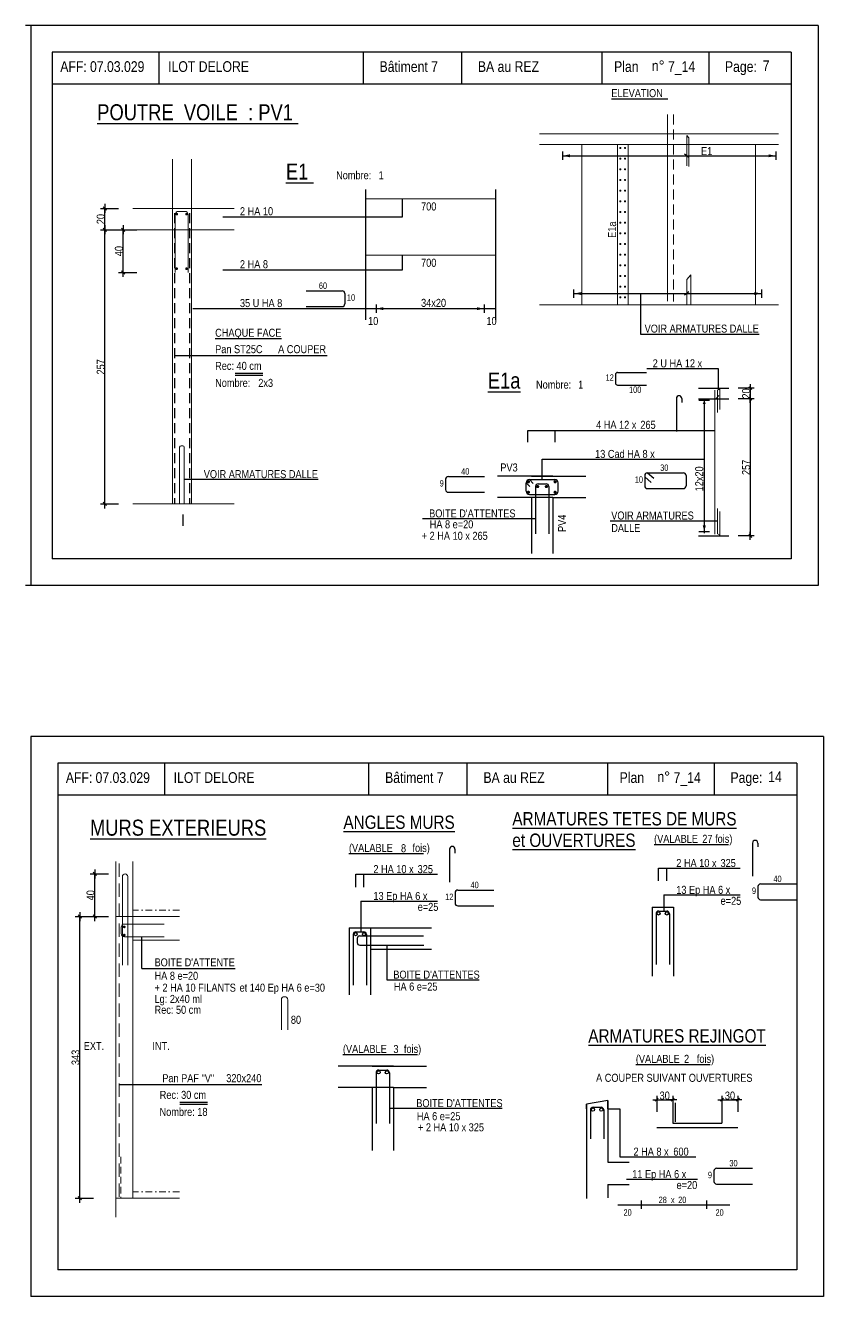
# Model space of a CAD drawing. Header units: metres. Extents: x -9927 to 45032, y -190416 to 12166.
# Drawn here: x 401 to 1897, y -76417 to -74034 of the extents above; entities that cross this region are included whole.
import ezdxf
from ezdxf.enums import TextEntityAlignment as Align

# ---------------------------------------------------------------- set-up
doc = ezdxf.new("R2010")
doc.units = ezdxf.units.M
doc.header["$PDMODE"] = 65
doc.linetypes.add('CACHE2', pattern=[0.1875, 0.125, -0.0625])
doc.linetypes.add('TIRETPT2', pattern=[12.7, 6.35, -3.175, 0, -3.175])
for name, color, linetype in [('01_cote_gen', 4, 'Continuous'), ('01_fenetres', 171, 'Continuous'), ('01_linteaux', 3, 'Continuous'), ('01_murs_coup', 5, 'Continuous'), ('01_sem', 42, 'Continuous'), ('01_texte', 230, 'Continuous'), ('AA_COTES', 2, 'Continuous')]:
    doc.layers.add(name, color=color, linetype=linetype)
doc.styles.add('STYLE2', font='ARIALN.TTF')
doc.dimstyles.new('JB25', dxfattribs={"dimscale": 0.1, "dimtxt": 150, "dimasz": 17, "dimexe": 0.1, "dimexo": 0.1, "dimgap": 0.09, "dimtad": 1, "dimdec": 1, "dimlfac": 0.5, "dimdsep": 46, "dimtxsty": 'STYLE2', "dimblk1": 'BOND_G', "dimblk2": 'BOND_D', "dimsah": 1, "dimcen": 1.5, "dimdle": 0.01, "dimse1": 1, "dimse2": 1, "dimclrd": 4, "dimclre": 2, "dimclrt": 5, "dimadec": 0, "dimazin": 0, "dimtfac": 2.333333, "dimtdec": 1, "dimtix": 1, "dimtmove": 2, "dimatfit": 3, "dimldrblk": 'BOND_G', "dimfxl": 1, "dimtolj": 1, "dimtzin": 0, "dimarcsym": 0})
doc.dimstyles.new('JB50', dxfattribs={"dimscale": 0.1, "dimtxt": 150, "dimasz": 15, "dimexe": 0.1, "dimexo": 0.1, "dimgap": 0.09, "dimtad": 1, "dimdec": 1, "dimdsep": 46, "dimtxsty": 'STYLE2', "dimblk1": 'BOND_G', "dimblk2": 'BOND_D', "dimsah": 1, "dimcen": 1.5, "dimdle": 0.01, "dimse1": 1, "dimse2": 1, "dimclrd": 4, "dimclre": 2, "dimclrt": 6, "dimazin": 2, "dimtfac": 2.333333, "dimtdec": 1, "dimtix": 1, "dimtmove": 2, "dimatfit": 3, "dimldrblk": 'BOND_G', "dimfxl": 1, "dimtolj": 1, "dimtzin": 0, "dimarcsym": 0})

# ---------------------------------------------------------------- blocks, each defined once
blk = doc.blocks.new('BOND_G')
at = {"layer": 'AA_COTES', "color": 0}
for p, q in [((0, -5), (0, 15)), ((5, 0), (-5, 0)), ((1.8, 1.8), (-1.8, -1.8))]:
    blk.add_line(p, q, dxfattribs=at)
blk = doc.blocks.new('BOND_D')
at = {"layer": 'AA_COTES', "color": 0}
for p, q in [((5, 0), (-5, 0)), ((-1.8, -1.8), (1.8, 1.8)), ((0, 5), (0, -15))]:
    blk.add_line(p, q, dxfattribs=at)
blk = doc.blocks.new('*D720')
at = {"layer": '01_cote_gen', "color": 4, "linetype": 'Continuous', "lineweight": -2, "transparency": 16777216}
blk.add_line((584.2, -74495.1), (584.2, -74418.5), dxfattribs=at)
at = {"layer": 'DEFPOINTS', "color": 0, "linetype": 'Continuous', "lineweight": 0, "transparency": 16777216}
for p in [(584.2, -74416.8), (658.5, -74416.8), (664, -74496.8)]:
    blk.add_point(p, dxfattribs=at)
at = {"layer": '01_cote_gen', "color": 4, "linetype": 'Continuous', "lineweight": -2, "transparency": 16777216, "xscale": 1.7, "yscale": 1.7, "zscale": 1.7}
for name, p, rotation in [('BOND_D', (584.2, -74416.8), 90), ('BOND_G', (584.2, -74496.8), 270)]:
    blk.add_blockref(name, p, dxfattribs=dict(at, rotation=rotation))
at = {"layer": '01_cote_gen', "color": 5, "linetype": 'Continuous', "lineweight": 0, "transparency": 16777216, "insert": (576.5, -74456.8), "char_height": 15, "attachment_point": 5, "rotation": 90, "style": 'STYLE2'}
blk.add_mtext('\\A1;40', dxfattribs=at)
blk = doc.blocks.new('*D721')
at = {"layer": '01_cote_gen', "color": 4, "linetype": 'Continuous', "lineweight": -2, "transparency": 16777216}
blk.add_line((550.1, -74929.1), (550.1, -74418.5), dxfattribs=at)
at = {"layer": 'DEFPOINTS', "color": 0, "linetype": 'Continuous', "lineweight": 0, "transparency": 16777216}
for p in [(550.1, -74416.8), (609.7, -74416.8), (602.5, -74930.8)]:
    blk.add_point(p, dxfattribs=at)
at = {"layer": '01_cote_gen', "color": 4, "linetype": 'Continuous', "lineweight": -2, "transparency": 16777216, "xscale": 1.7, "yscale": 1.7, "zscale": 1.7}
for name, p, rotation in [('BOND_D', (550.1, -74416.8), 90), ('BOND_G', (550.1, -74930.8), 270)]:
    blk.add_blockref(name, p, dxfattribs=dict(at, rotation=rotation))
at = {"layer": '01_cote_gen', "color": 5, "linetype": 'Continuous', "lineweight": 0, "transparency": 16777216, "insert": (542.4, -74673.8), "char_height": 15, "attachment_point": 5, "rotation": 90, "style": 'STYLE2'}
blk.add_mtext('\\A1;257', dxfattribs=at)
blk = doc.blocks.new('*D722')
at = {"layer": '01_cote_gen', "color": 4, "linetype": 'Continuous', "lineweight": -2, "transparency": 16777216}
blk.add_line((550.1, -74415.1), (550.1, -74378.5), dxfattribs=at)
at = {"layer": 'DEFPOINTS', "color": 0, "linetype": 'Continuous', "lineweight": 0, "transparency": 16777216}
for p in [(550.1, -74376.8), (625.6, -74376.8), (625.6, -74416.8)]:
    blk.add_point(p, dxfattribs=at)
at = {"layer": '01_cote_gen', "color": 4, "linetype": 'Continuous', "lineweight": -2, "transparency": 16777216, "xscale": 1.7, "yscale": 1.7, "zscale": 1.7}
for name, p, rotation in [('BOND_D', (550.1, -74376.8), 90), ('BOND_G', (550.1, -74416.8), 270)]:
    blk.add_blockref(name, p, dxfattribs=dict(at, rotation=rotation))
at = {"layer": '01_cote_gen', "color": 5, "linetype": 'Continuous', "lineweight": 0, "transparency": 16777216, "insert": (542.4, -74396.8), "char_height": 15, "attachment_point": 5, "rotation": 90, "style": 'STYLE2'}
blk.add_mtext('\\A1;20', dxfattribs=at)
blk = doc.blocks.new('*D728')
at = {"layer": '01_cote_gen', "color": 4, "linetype": 'Continuous', "lineweight": -2, "transparency": 16777216}
blk.add_line((1759.3, -74715.2), (1759.3, -74732.2), dxfattribs=at)
at = {"layer": 'DEFPOINTS', "color": 0, "linetype": 'Continuous', "lineweight": 0, "transparency": 16777216}
for p in [(1739.8, -74713.7), (1739.8, -74733.7), (1759.3, -74733.7)]:
    blk.add_point(p, dxfattribs=at)
at = {"layer": '01_cote_gen', "color": 4, "linetype": 'Continuous', "lineweight": -2, "transparency": 16777216, "xscale": 1.5, "yscale": 1.5, "zscale": 1.5}
for name, p, rotation in [('BOND_G', (1759.3, -74713.7), 90), ('BOND_D', (1759.3, -74733.7), 270)]:
    blk.add_blockref(name, p, dxfattribs=dict(at, rotation=rotation))
at = {"layer": '01_cote_gen', "color": 6, "linetype": 'Continuous', "lineweight": 0, "transparency": 16777216, "insert": (1751.6, -74723.7), "char_height": 15, "attachment_point": 5, "rotation": 90, "style": 'STYLE2'}
blk.add_mtext('\\A1;20', dxfattribs=at)
blk = doc.blocks.new('*D729')
at = {"layer": '01_cote_gen', "color": 4, "linetype": 'Continuous', "lineweight": -2, "transparency": 16777216}
blk.add_line((1759.3, -74735.2), (1759.3, -74989.2), dxfattribs=at)
at = {"layer": 'DEFPOINTS', "color": 0, "linetype": 'Continuous', "lineweight": 0, "transparency": 16777216}
for p in [(1734.7, -74733.7), (1734.7, -74990.7), (1759.3, -74990.7)]:
    blk.add_point(p, dxfattribs=at)
at = {"layer": '01_cote_gen', "color": 4, "linetype": 'Continuous', "lineweight": -2, "transparency": 16777216, "xscale": 1.5, "yscale": 1.5, "zscale": 1.5}
for name, p, rotation in [('BOND_G', (1759.3, -74733.7), 90), ('BOND_D', (1759.3, -74990.7), 270)]:
    blk.add_blockref(name, p, dxfattribs=dict(at, rotation=rotation))
at = {"layer": '01_cote_gen', "color": 6, "linetype": 'Continuous', "lineweight": 0, "transparency": 16777216, "insert": (1751.6, -74862.2), "char_height": 15, "attachment_point": 5, "rotation": 90, "style": 'STYLE2'}
blk.add_mtext('\\A1;257', dxfattribs=at)
blk = doc.blocks.new('*D742')
at = {"layer": '01_cote_gen', "color": 4, "linetype": 'Continuous', "lineweight": -2, "transparency": 16777216}
blk.add_line((531.1, -75702.6), (531.1, -75626), dxfattribs=at)
at = {"layer": 'DEFPOINTS', "color": 0, "linetype": 'Continuous', "lineweight": 0, "transparency": 16777216}
for p in [(531.1, -75624.3), (584.7, -75624.3), (570.9, -75704.3)]:
    blk.add_point(p, dxfattribs=at)
at = {"layer": '01_cote_gen', "color": 4, "linetype": 'Continuous', "lineweight": -2, "transparency": 16777216, "xscale": 1.7, "yscale": 1.7, "zscale": 1.7}
for name, p, rotation in [('BOND_D', (531.1, -75624.3), 90), ('BOND_G', (531.1, -75704.3), 270)]:
    blk.add_blockref(name, p, dxfattribs=dict(at, rotation=rotation))
at = {"layer": '01_cote_gen', "color": 5, "linetype": 'Continuous', "lineweight": 0, "transparency": 16777216, "insert": (523.4, -75664.3), "char_height": 15, "attachment_point": 5, "rotation": 90, "style": 'STYLE2'}
blk.add_mtext('\\A1;40', dxfattribs=at)
blk = doc.blocks.new('*D743')
at = {"layer": '01_cote_gen', "color": 4, "linetype": 'Continuous', "lineweight": -2, "transparency": 16777216}
blk.add_line((531.1, -75702.6), (531.1, -75626), dxfattribs=at)
at = {"layer": 'DEFPOINTS', "color": 0, "linetype": 'Continuous', "lineweight": 0, "transparency": 16777216}
for p in [(531.1, -75624.3), (584.7, -75624.3), (570.9, -75704.3)]:
    blk.add_point(p, dxfattribs=at)
at = {"layer": '01_cote_gen', "color": 4, "linetype": 'Continuous', "lineweight": -2, "transparency": 16777216, "xscale": 1.7, "yscale": 1.7, "zscale": 1.7}
for name, p, rotation in [('BOND_D', (531.1, -75624.3), 90), ('BOND_G', (531.1, -75704.3), 270)]:
    blk.add_blockref(name, p, dxfattribs=dict(at, rotation=rotation))
at = {"layer": '01_cote_gen', "color": 5, "linetype": 'Continuous', "lineweight": 0, "transparency": 16777216, "insert": (523.4, -75664.3), "char_height": 15, "attachment_point": 5, "rotation": 90, "style": 'STYLE2'}
blk.add_mtext('\\A1;40', dxfattribs=at)
blk = doc.blocks.new('*D747')
at = {"layer": '01_texte', "color": 4, "lineweight": -2, "transparency": 16777216}
blk.add_line((1707.8, -76047.6), (1734.8, -76047.6), dxfattribs=at)
at = {"layer": 'DEFPOINTS', "color": 0, "lineweight": 0, "transparency": 16777216}
for p in [(1736.3, -76047.6), (1706.3, -76061.3), (1736.3, -76061.3)]:
    blk.add_point(p, dxfattribs=at)
at = {"layer": '01_texte', "color": 4, "lineweight": -2, "transparency": 16777216, "xscale": 1.5, "yscale": 1.5, "zscale": 1.5, "rotation": 180}
blk.add_blockref('BOND_G', (1706.3, -76047.6), dxfattribs=at)
at = {"layer": '01_texte', "color": 4, "lineweight": -2, "transparency": 16777216, "xscale": 1.5, "yscale": 1.5, "zscale": 1.5}
blk.add_blockref('BOND_D', (1736.3, -76047.6), dxfattribs=at)
at = {"layer": '01_texte', "color": 6, "transparency": 16777216, "insert": (1721.3, -76039.9), "char_height": 15, "attachment_point": 5, "style": 'STYLE2'}
blk.add_mtext('\\A1;30', dxfattribs=at)
blk = doc.blocks.new('*D744')
at = {"layer": '01_texte', "color": 4, "lineweight": -2, "transparency": 16777216}
blk.add_line((1585.5, -76047.6), (1612.5, -76047.6), dxfattribs=at)
at = {"layer": 'DEFPOINTS', "color": 0, "lineweight": 0, "transparency": 16777216}
for p in [(1614, -76047.6), (1584, -76073.2), (1614, -76073.2)]:
    blk.add_point(p, dxfattribs=at)
at = {"layer": '01_texte', "color": 4, "lineweight": -2, "transparency": 16777216, "xscale": 1.5, "yscale": 1.5, "zscale": 1.5, "rotation": 180}
blk.add_blockref('BOND_G', (1584, -76047.6), dxfattribs=at)
at = {"layer": '01_texte', "color": 4, "lineweight": -2, "transparency": 16777216, "xscale": 1.5, "yscale": 1.5, "zscale": 1.5}
blk.add_blockref('BOND_D', (1614, -76047.6), dxfattribs=at)
at = {"layer": '01_texte', "color": 6, "transparency": 16777216, "insert": (1599, -76039.9), "char_height": 15, "attachment_point": 5, "style": 'STYLE2'}
blk.add_mtext('\\A1;30', dxfattribs=at)
blk = doc.blocks.new('*D745')
at = {"layer": '01_cote_gen', "color": 4, "linetype": 'Continuous', "lineweight": -2, "transparency": 16777216}
blk.add_line((503, -76230.6), (503, -75706), dxfattribs=at)
at = {"layer": 'DEFPOINTS', "color": 0, "linetype": 'Continuous', "lineweight": 0, "transparency": 16777216}
for p in [(503, -75704.3), (676.6, -75704.3), (676.6, -76232.3)]:
    blk.add_point(p, dxfattribs=at)
at = {"layer": '01_cote_gen', "color": 4, "linetype": 'Continuous', "lineweight": -2, "transparency": 16777216, "xscale": 1.7, "yscale": 1.7, "zscale": 1.7}
for name, p, rotation in [('BOND_D', (503, -75704.3), 90), ('BOND_G', (503, -76232.3), 270)]:
    blk.add_blockref(name, p, dxfattribs=dict(at, rotation=rotation))
at = {"layer": '01_cote_gen', "color": 5, "linetype": 'Continuous', "lineweight": 0, "transparency": 16777216, "insert": (495.3, -75968.3), "char_height": 15, "attachment_point": 5, "rotation": 90, "style": 'STYLE2'}
blk.add_mtext('\\A1;343', dxfattribs=at)

msp = doc.modelspace()

# ---------------------------------------------------------------- linework, layer by layer
at = {"layer": '01_cote_gen', "color": 5, "linetype": 'Continuous', "lineweight": 0}
msp.add_line((1604.19, -74200.91), (1604.19, -74550.7), dxfattribs=at)
at = {"layer": '01_cote_gen', "color": 5, "linetype": 'CACHE2', "lineweight": 0, "ltscale": 150}
msp.add_line((1615.33, -74200.91), (1615.33, -74551.19), dxfattribs=at)
at = {"layer": '01_cote_gen', "color": 2, "linetype": 'CACHE2', "lineweight": 0, "ltscale": 100}
msp.add_line((580.02, -76154.87), (580.02, -76232.27), dxfattribs=at)
at = {"layer": '01_fenetres', "ltscale": 30}
for p, q in [((451.26, -74083.77), (451.26, -75033.77)), ((1836.26, -74083.77), (451.26, -74083.77)), ((651.26, -74083.77), (651.26, -74143.77)), ((1033.76, -74083.77), (1033.76, -74143.77)), ((1218.02, -74083.77), (1218.02, -74143.77)), ((1482.13, -74143.77), (1482.13, -74083.77)), ((1682.13, -74143.77), (1682.13, -74083.77)), ((1836.26, -74083.77), (1836.26, -75033.77)), ((1836.26, -74143.77), (451.26, -74143.77)), ((1836.26, -75033.77), (451.26, -75033.77)), ((461.67, -75416.56), (461.67, -76366.56)), ((461.67, -75416.56), (461.67, -76366.56)), ((461.67, -75416.56), (461.67, -76366.56)), ((1846.67, -75416.56), (461.67, -75416.56)), ((661.67, -75416.56), (661.67, -75476.56)), ((1044.17, -75416.56), (1044.17, -75476.56)), ((1228.43, -75416.56), (1228.43, -75476.56)), ((1492.53, -75476.56), (1492.53, -75416.56)), ((1692.53, -75476.56), (1692.53, -75416.56)), ((1846.67, -75416.56), (1846.67, -76366.56)), ((1846.67, -75476.56), (461.67, -75476.56)), ((1846.67, -76366.56), (461.67, -76366.56))]:
    msp.add_line(p, q, dxfattribs=at)
at = {"layer": '01_linteaux', "linetype": 'Continuous'}
for p, q in [((927.04, -74531.21), (994.62, -74531.21)), ((999.62, -74536.21), (999.62, -74555.82)), ((927.04, -74560.82), (994.62, -74560.82)), ((1506.78, -74688.15), (1506.78, -74703.84)), ((1510.78, -74684.15), (1564.85, -74684.15)), ((1510.78, -74707.84), (1564.85, -74707.84)), ((1389.42, -74878.98), (1285.99, -74878.98)), ((1345.42, -74884.98), (1393.42, -74884.98)), ((1345.42, -74884.98), (1352.48, -74892.24)), ((1349.42, -74878.98), (1451.15, -74878.98)), ((1561.53, -74877.41), (1561.53, -74897.02)), ((1561.53, -74880.02), (1573.77, -74890.34)), ((1566.53, -74872.41), (1634.11, -74872.41)), ((1566.53, -74872.41), (1578.77, -74882.73)), ((1639.11, -74877.41), (1639.11, -74897.02)), ((1339.42, -74906.98), (1339.42, -74890.98)), ((1339.42, -74890.98), (1346.48, -74898.24)), ((1345.42, -74912.98), (1393.42, -74912.98)), ((1356.92, -74898.16), (1356.92, -74986.48)), ((1361.92, -74893.16), (1376.92, -74893.16)), ((1381.92, -74898.16), (1381.92, -74986.48)), ((1399.42, -74906.98), (1399.42, -74890.98)), ((1566.53, -74902.02), (1634.11, -74902.02)), ((1389.42, -74918.98), (1285.99, -74918.98)), ((1349.42, -74918.98), (1349.42, -75023.75)), ((1389.42, -74918.98), (1389.42, -75023.75)), ((1389.42, -74918.98), (1451.15, -74918.98)), ((1196.09, -75577.79), (1196.09, -75639.97)), ((1206.09, -75577.79), (1206.09, -75585.2)), ((1206.2, -75659.52), (1206.2, -75679.13)), ((1211.2, -75654.52), (1278.78, -75654.52)), ((1211.2, -75684.13), (1278.78, -75684.13)), ((1007.75, -75725.36), (1007.75, -75851.07)), ((1007.75, -75725.36), (1162.19, -75725.36)), ((1015.25, -75737.86), (1015.25, -75832.86)), ((1020.25, -75732.86), (1035.25, -75732.86)), ((1022.75, -75745.63), (1022.75, -75752.86)), ((1027.75, -75740.63), (1146.81, -75740.63)), ((1040.25, -75737.86), (1040.25, -75832.86)), ((1047.75, -75725.36), (1047.75, -75851.07)), ((1027.75, -75757.86), (1147.75, -75757.86)), ((1047.75, -75765.36), (1162.19, -75765.36)), ((1090.71, -75984.41), (987.28, -75984.41)), ((1050.71, -75984.41), (1152.44, -75984.41)), ((1058.21, -75996.91), (1058.21, -76091.91)), ((1063.21, -75991.91), (1078.21, -75991.91)), ((1083.21, -75996.91), (1083.21, -76091.91)), ((1090.71, -76024.41), (987.28, -76024.41)), ((1050.71, -76024.41), (1050.71, -76142.97)), ((1090.71, -76024.41), (1090.71, -76142.97)), ((1090.71, -76024.41), (1152.44, -76024.41))]:
    msp.add_line(p, q, dxfattribs=at)
at = {"layer": '01_linteaux', "linetype": 'Continuous', "const_width": 3, "flags": 128}
for points in [[(1342.1, -74889.27, 1), (1345.1, -74889.27, 1)], [(1392.14, -74889.27, 1), (1395.14, -74889.27, 1)], [(1342.1, -74908.92, 1), (1345.1, -74908.92, 1)], [(1359.46, -74898.2, 1), (1362.46, -74898.2, 1)], [(1375.8, -74898.2, 1), (1378.8, -74898.2, 1)], [(1392.14, -74908.92, 1), (1395.14, -74908.92, 1)]]:
    msp.add_lwpolyline(points, format="xyb", close=True, dxfattribs=at)
at = {"layer": '01_linteaux', "linetype": 'Continuous'}
for centre in [(1019.92, -75737.18), (1035.59, -75737.18), (1062.87, -75996.23), (1078.55, -75996.23)]:
    msp.add_circle(centre, 3, dxfattribs=at)
for centre, radius, start, end in [((994.62, -74536.21), 5, 0, 90), ((994.62, -74555.82), 5, 270, 0), ((1510.78, -74688.15), 4, 90, 180), ((1510.78, -74703.84), 4, 180, 270), ((1345.42, -74890.98), 6, 90, 180), ((1393.42, -74890.98), 6, 0, 90), ((1566.53, -74877.41), 5, 90, 180), ((1634.11, -74877.41), 5, 0, 90), ((1345.42, -74906.98), 6, 180, 270), ((1361.92, -74898.16), 5, 90, 180), ((1376.92, -74898.16), 5, 0, 90), ((1393.42, -74906.98), 6, 270, 0), ((1566.53, -74897.02), 5, 180, 270), ((1634.11, -74897.02), 5, 270, 0), ((1201.09, -75577.79), 5, 90, 180), ((1201.09, -75577.79), 5, 0, 90), ((1211.2, -75659.52), 5, 90, 180), ((1211.2, -75679.13), 5, 180, 270), ((1020.25, -75737.86), 5, 90, 180), ((1027.75, -75745.63), 5, 90, 180), ((1035.25, -75737.86), 5, 0, 90), ((1027.75, -75752.86), 5, 180, 270), ((1063.21, -75996.91), 5, 90, 180), ((1078.21, -75996.91), 5, 0, 90)]:
    msp.add_arc(centre, radius, start, end, dxfattribs=at)
at = {"layer": '01_murs_coup', "ltscale": 3}
for p, q in [((1662.27, -74713.72), (1719.19, -74713.72)), ((1662.27, -74733.72), (1719.19, -74733.72)), ((1662.27, -74990.72), (1719.19, -74990.72))]:
    msp.add_line(p, q, dxfattribs=at)
at = {"layer": '01_sem', "color": 2, "lineweight": 0, "ltscale": 7}
for p, q in [((1364.56, -74237.26), (1812.34, -74237.26)), ((1640.4, -74240.34), (1640.4, -74297.01)), ((1640.4, -74240.34), (1643.93, -74244.57)), ((1643.93, -74244.57), (1643.93, -74298.5)), ((1364.56, -74257.26), (1812.34, -74257.26)), ((1443.66, -74257.26), (1443.66, -74557.26)), ((1510.49, -74257.26), (1510.49, -74557.26)), ((1530.86, -74257.26), (1530.86, -74557.26)), ((1769.18, -74257.26), (1769.18, -74557.26)), ((676.59, -74284.59), (676.59, -74930.76)), ((712.59, -74284.59), (712.59, -74930.76)), ((1038.47, -74359.14), (1281.95, -74359.14)), ((602.54, -74376.76), (792.53, -74376.76)), ((681.87, -74388.37), (681.87, -74496.76)), ((699.87, -74382.37), (687.87, -74382.37)), ((705.87, -74388.37), (705.87, -74496.76)), ((602.54, -74416.76), (792.53, -74416.76)), ((1038.47, -74464.72), (1281.95, -74464.72)), ((1640.4, -74509.76), (1647.67, -74501.05)), ((1647.67, -74557.26), (1647.67, -74501.05)), ((1640.4, -74556.81), (1640.4, -74509.76)), ((1364.56, -74557.26), (1812.34, -74557.26)), ((1692.92, -74717.37), (1692.92, -74987.23)), ((1697.79, -74717.61), (1702.12, -74715.45)), ((1697.79, -74717.61), (1697.79, -74759.6)), ((1702.12, -74715.45), (1702.12, -74753.76)), ((690.05, -74930.76), (690.05, -74824.55)), ((693.05, -74821.55), (695.88, -74821.55)), ((698.88, -74930.76), (698.88, -74824.55)), ((602.54, -74930.76), (792.53, -74930.76)), ((619.17, -74930.76), (771.47, -74930.76)), ((1697.79, -74986.99), (1697.79, -74939.01)), ((1702.12, -74989.16), (1702.12, -74944.84)), ((1697.79, -74986.99), (1702.12, -74989.16)), ((570.73, -75601.13), (570.73, -76267.94)), ((602.73, -75601.13), (602.73, -75704.27)), ((582.91, -75629.27), (582.91, -75795.33)), ((592.91, -75629.27), (592.91, -75795.33)), ((689.91, -75704.27), (570.73, -75704.27)), ((580.92, -75724.27), (580.92, -75736.27)), ((586.92, -75718.27), (660.92, -75718.27)), ((602.73, -75704.27), (602.73, -76232.27)), ((586.92, -75742.27), (660.92, -75742.27)), ((690.07, -75748.28), (602.89, -75748.28)), ((880.73, -75860.44), (880.73, -75916.59)), ((892.73, -75860.44), (892.73, -75916.59)), ((689.91, -76232.27), (570.73, -76232.27))]:
    msp.add_line(p, q, dxfattribs=at)
at = {"layer": '01_sem', "color": 5, "linetype": 'CACHE2', "lineweight": 0, "ltscale": 200}
msp.add_line((576.73, -75604.55), (576.73, -76232.27), dxfattribs=at)
at = {"layer": '01_sem', "color": 2, "linetype": 'TIRETPT2', "lineweight": 0, "ltscale": 2}
for p, q in [((689.91, -75692.27), (602.73, -75692.27)), ((689.91, -76220.27), (602.73, -76220.27))]:
    msp.add_line(p, q, dxfattribs=at)
at = {"layer": '01_sem', "color": 2, "lineweight": 0, "ltscale": 7, "flags": 128}
for points, const_width in [([(1514.88, -74263.35, 1), (1516.88, -74263.35, 1)], 2), ([(1523.69, -74263.35, 1), (1525.69, -74263.35, 1)], 2), ([(1514.88, -74283.35, 1), (1516.88, -74283.35, 1)], 2), ([(1523.69, -74283.35, 1), (1525.69, -74283.35, 1)], 2), ([(1514.88, -74303.35, 1), (1516.88, -74303.35, 1)], 2), ([(1523.69, -74303.35, 1), (1525.69, -74303.35, 1)], 2), ([(1514.88, -74323.35, 1), (1516.88, -74323.35, 1)], 2), ([(1514.88, -74343.35, 1), (1516.88, -74343.35, 1)], 2), ([(1523.69, -74323.35, 1), (1525.69, -74323.35, 1)], 2), ([(1523.69, -74343.35, 1), (1525.69, -74343.35, 1)], 2), ([(1514.88, -74363.35, 1), (1516.88, -74363.35, 1)], 2), ([(1523.69, -74363.35, 1), (1525.69, -74363.35, 1)], 2), ([(684.7, -74386.25, -1), (684.7, -74388.75, -1)], 2.5), ([(703.04, -74386.25, 1), (703.04, -74388.75, 1)], 2.5), ([(1514.88, -74383.35, 1), (1516.88, -74383.35, 1)], 2), ([(1523.69, -74383.35, 1), (1525.69, -74383.35, 1)], 2), ([(1514.88, -74403.35, 1), (1516.88, -74403.35, 1)], 2), ([(1523.69, -74403.35, 1), (1525.69, -74403.35, 1)], 2), ([(1514.88, -74423.35, 1), (1516.88, -74423.35, 1)], 2), ([(1523.69, -74423.35, 1), (1525.69, -74423.35, 1)], 2), ([(1514.88, -74443.35, 1), (1516.88, -74443.35, 1)], 2), ([(1514.88, -74463.35, 1), (1516.88, -74463.35, 1)], 2), ([(1514.88, -74463.35, 1), (1516.88, -74463.35, 1)], 2), ([(1523.69, -74443.35, 1), (1525.69, -74443.35, 1)], 2), ([(1523.69, -74463.35, 1), (1525.69, -74463.35, 1)], 2), ([(1523.69, -74463.35, 1), (1525.69, -74463.35, 1)], 2), ([(1514.88, -74483.35, 1), (1516.88, -74483.35, 1)], 2), ([(1523.69, -74483.35, 1), (1525.69, -74483.35, 1)], 2), ([(684.7, -74488.53, -1), (684.7, -74491.03, -1)], 2.5), ([(703.04, -74488.53, 1), (703.04, -74491.03, 1)], 2.5), ([(1514.88, -74503.35, 1), (1516.88, -74503.35, 1)], 2), ([(1523.69, -74503.35, 1), (1525.69, -74503.35, 1)], 2), ([(1514.88, -74523.35, 1), (1516.88, -74523.35, 1)], 2), ([(1523.69, -74523.35, 1), (1525.69, -74523.35, 1)], 2), ([(1514.88, -74543.35, 1), (1516.88, -74543.35, 1)], 2), ([(1523.69, -74543.35, 1), (1525.69, -74543.35, 1)], 2), ([(585.19, -75723.6, 1), (587.69, -75723.6, 1)], 2.5), ([(585.12, -75738.93, 1), (587.62, -75738.93, 1)], 2.5)]:
    msp.add_lwpolyline(points, format="xyb", close=True, dxfattribs=dict(at, const_width=const_width))
at = {"layer": '01_sem', "color": 2, "lineweight": 0, "ltscale": 7}
for centre, radius, start, end in [((687.87, -74388.37), 6, 90, 180), ((699.87, -74388.37), 6, 0, 90), ((693.05, -74824.55), 3, 90, 180), ((695.88, -74824.55), 3, 0, 90), ((587.91, -75629.27), 5, 0, 180), ((586.92, -75724.27), 6, 90, 180), ((586.92, -75736.27), 6, 180, 270), ((886.73, -75860.44), 6, 90, 180), ((886.73, -75860.44), 6, 0, 90)]:
    msp.add_arc(centre, radius, start, end, dxfattribs=at)
at = {"layer": '01_texte', "ltscale": 30}
for p, q in [((1886.26, -74033.77), (401.26, -74033.77)), ((411.67, -74033.77), (411.67, -75083.77)), ((1886.26, -74033.77), (1886.26, -75083.77)), ((1407.58, -74270.1), (1407.58, -74285.74)), ((1807.54, -74270.1), (1807.54, -74285.74)), ((1407.58, -74278.16), (1807.54, -74278.16)), ((1644.53, -74281.47), (1636.26, -74274.85)), ((1038.47, -74341.19), (1038.47, -74585.82)), ((1281.95, -74341.19), (1281.95, -74585.82)), ((1107.47, -74392.54), (1107.47, -74359.14)), ((771.06, -74392.54), (1107.47, -74392.54)), ((1107.47, -74491.82), (1107.47, -74464.72)), ((771.06, -74491.82), (1107.47, -74491.82)), ((1429.03, -74544.41), (1429.03, -74528.77)), ((1644.53, -74533.04), (1636.26, -74539.66)), ((1780.72, -74544.41), (1780.72, -74528.77)), ((1058.18, -74556.62), (1058.18, -74572.26)), ((1260.85, -74556.62), (1260.85, -74572.26)), ((1429.03, -74536.35), (1780.72, -74536.35)), ((1553.92, -74536.35), (1553.92, -74612.64)), ((714.64, -74564.68), (1281.95, -74564.68)), ((1553.92, -74612.64), (1775.99, -74612.64)), ((1663.09, -74736.12), (1683.25, -74736.12)), ((1673.17, -74736.12), (1673.17, -74985.67)), ((1342.35, -74815.14), (1342.35, -74792.96)), ((1342.35, -74792.96), (1692.92, -74792.96)), ((1393.49, -74815.14), (1393.49, -74792.96)), ((1369.42, -74884.98), (1369.42, -74846.55)), ((1369.42, -74846.55), (1673.17, -74846.55)), ((949.74, -74884.88), (698.88, -74884.88)), ((695.88, -74950.82), (695.88, -74972.05)), ((1663.09, -74982.23), (1683.25, -74982.23)), ((1886.26, -75083.77), (401.26, -75083.77)), ((411.67, -75366.56), (411.67, -76416.56)), ((1896.67, -75366.56), (411.67, -75366.56)), ((1896.67, -75366.56), (1896.67, -76416.56)), ((1896.67, -76416.56), (411.67, -76416.56))]:
    msp.add_line(p, q, dxfattribs=at)
at = {"layer": '01_texte', "linetype": 'CACHE2', "ltscale": 150}
for p, q in [((680.59, -74385.74), (680.59, -74930.76)), ((708.59, -74385.74), (708.59, -74930.76))]:
    msp.add_line(p, q, dxfattribs=at)
at = {"layer": '01_texte'}
for p, q in [((680.59, -74652.26), (966.6, -74652.26)), ((846.06, -74686.44), (794.3, -74686.44)), ((846.06, -74689.75), (794.3, -74689.75)), ((1699.95, -74677.75), (1565.35, -74677.75)), ((1699.95, -74716.53), (1699.95, -74677.75)), ((1620.97, -74732.96), (1620.97, -74795.13)), ((1630.97, -74732.96), (1630.97, -74740.37)), ((1700.55, -74727.29), (1695.03, -74733.91)), ((1188.62, -74884.34), (1188.62, -74903.95)), ((1193.62, -74879.34), (1261.2, -74879.34)), ((1193.62, -74908.95), (1261.2, -74908.95)), ((1145.45, -74958.04), (1356.92, -74958.04)), ((1697.79, -74963), (1496.77, -74963)), ((1763.55, -75566.38), (1763.55, -75628.56)), ((1773.55, -75566.38), (1773.55, -75573.8)), ((1020.04, -75648.86), (1020.04, -75624.81)), ((1020.04, -75624.81), (1173.01, -75624.81)), ((1035.45, -75648.86), (1035.45, -75624.81)), ((1587.5, -75637.45), (1587.5, -75613.4)), ((1587.5, -75613.4), (1740.47, -75613.4)), ((1602.91, -75637.45), (1602.91, -75613.4)), ((1773.67, -75648.11), (1773.67, -75667.72)), ((1778.67, -75643.11), (1846.25, -75643.11)), ((1029.63, -75675.12), (1173.01, -75675.12)), ((1029.63, -75675.12), (1029.63, -75732.86)), ((1597.1, -75663.71), (1740.47, -75663.71)), ((1597.1, -75663.71), (1597.1, -75693.99)), ((1778.67, -75672.72), (1846.25, -75672.72)), ((1575.22, -75686.49), (1575.22, -75816.01)), ((1575.22, -75686.49), (1615.22, -75686.49)), ((1582.72, -75698.99), (1582.72, -75793.99)), ((1587.72, -75693.99), (1602.72, -75693.99)), ((1607.72, -75698.99), (1607.72, -75793.99)), ((1615.22, -75686.49), (1615.22, -75816.01)), ((619.49, -75801.44), (619.49, -75742.27)), ((1078.48, -75757.86), (1078.48, -75822.55)), ((619.49, -75801.44), (794.28, -75801.44)), ((1078.48, -75822.55), (1251.57, -75822.55)), ((576.73, -76018.78), (843.98, -76018.78)), ((742.21, -76052.96), (690.45, -76052.96)), ((742.21, -76056.27), (690.45, -76056.27)), ((1492.33, -76048.94), (1452.33, -76055.91)), ((1452.33, -76055.63), (1452.33, -76232.84)), ((1452.33, -76064.75), (1452.33, -76055.63)), ((1492.33, -76048.94), (1492.33, -76164.51)), ((1492.33, -76064.75), (1492.33, -76048.94)), ((1619.21, -76089.26), (1619.21, -76053.57)), ((1083.21, -76063.47), (1294.53, -76063.47)), ((1459.83, -76066.65), (1459.83, -76120.64)), ((1464.83, -76061.65), (1479.83, -76061.65)), ((1484.83, -76066.65), (1484.83, -76120.64)), ((1492.33, -76064.75), (1514.94, -76064.75)), ((1514.94, -76064.75), (1514.94, -76154.38)), ((1613.98, -76061.26), (1613.98, -76091.68)), ((1706.29, -76061.26), (1706.29, -76091.68)), ((1583.98, -76099.63), (1736.29, -76099.63)), ((1613.98, -76091.68), (1706.29, -76091.68)), ((1492.33, -76164.51), (1532.33, -76164.51)), ((1514.94, -76154.38), (1657.13, -76154.38)), ((1696.19, -76175.96), (1763.77, -76175.96)), ((1527.54, -76196.55), (1660.75, -76196.55)), ((1691.19, -76180.96), (1691.19, -76200.57)), ((1492.33, -76206.51), (1532.33, -76206.51)), ((1492.33, -76206.51), (1492.33, -76231.28)), ((1696.19, -76205.57), (1763.77, -76205.57)), ((1511.23, -76244.5), (1720.87, -76244.5)), ((1555.05, -76236.37), (1555.05, -76252.31)), ((1677.05, -76236.37), (1677.05, -76252.31))]:
    msp.add_line(p, q, dxfattribs=at)
for centre in [(1587.38, -75698.31), (1603.06, -75698.31), (1464.49, -76065.97), (1480.17, -76065.97)]:
    msp.add_circle(centre, 3, dxfattribs=at)
for centre, start, end in [((1625.97, -74732.96), 90, 180), ((1625.97, -74732.96), 0, 90), ((1193.62, -74884.34), 90, 180), ((1193.62, -74903.95), 180, 270), ((1768.55, -75566.38), 90, 180), ((1768.55, -75566.38), 0, 90), ((1778.67, -75648.11), 90, 180), ((1778.67, -75667.72), 180, 270), ((1587.72, -75698.99), 90, 180), ((1602.72, -75698.99), 0, 90), ((1464.83, -76066.65), 90, 180), ((1479.83, -76066.65), 0, 90), ((1696.19, -76180.96), 90, 180), ((1696.19, -76200.57), 180, 270)]:
    msp.add_arc(centre, 5, start, end, dxfattribs=at)
at = {"layer": '01_texte', "ltscale": 30}
for points in [[(1407.58, -74278.16), (1421.4, -74275.41), (1421.4, -74278.16)], [(1407.58, -74278.16), (1421.4, -74280.92), (1421.4, -74278.16)], [(1807.54, -74278.16), (1793.71, -74275.41), (1793.71, -74278.16)], [(1807.54, -74278.16), (1793.71, -74280.92), (1793.71, -74278.16)], [(1429.03, -74536.35), (1442.86, -74533.6), (1442.86, -74536.35)], [(1429.03, -74536.35), (1442.86, -74539.11), (1442.86, -74536.35)], [(1780.72, -74536.35), (1766.9, -74533.6), (1766.9, -74536.35)], [(1780.72, -74536.35), (1766.9, -74539.11), (1766.9, -74536.35)], [(1058.18, -74564.68), (1072, -74561.92), (1072, -74564.68)], [(1058.18, -74564.68), (1072, -74567.43), (1072, -74564.68)], [(1260.85, -74564.68), (1247.03, -74561.92), (1247.03, -74564.68)], [(1260.85, -74564.68), (1247.03, -74567.43), (1247.03, -74564.68)], [(1673.17, -74736.12), (1670.22, -74743.66), (1673.17, -74743.66)], [(1673.17, -74736.12), (1676.12, -74743.66), (1673.17, -74743.66)], [(1673.17, -74982.23), (1670.22, -74970.7), (1673.17, -74970.7)], [(1673.17, -74982.23), (1676.12, -74970.7), (1673.17, -74970.7)]]:
    msp.add_solid(points, dxfattribs=at)
at = {"layer": '01_texte'}
msp.add_solid([(1619.21, -76089.26), (1619.21, -76053.57), (1625.03, -76053.72), (1619.21, -76089.26)], dxfattribs=at)

# ---------------------------------------------------------------- texts
at = {"layer": '01_texte', "style": 'STYLE2'}
for s, height, p in [('AFF:', 20, (466.55, -74120.92)), ('07.03.029', 20, (522.22, -74120.92)), ('ILOT DELORE', 20, (668.6, -74120.92)), ('Bâtiment 7', 20, (1064.7, -74120.92)), ('BA au REZ', 20, (1248.97, -74120.92)), ('Plan', 20, (1504.17, -74120.92)), ('n%%D', 20, (1574.86, -74119.48)), ('7_14', 20, (1605.2, -74120.92)), ('Page:', 20, (1711.84, -74120.92)), ('7', 20, (1782.53, -74119.48)), ('%%UELEVATION  ', 15, (1499.05, -74168.23)), ('E1 ', 15, (1667.15, -74276.81)), ('%%UE1 ', 30, (889.39, -74322.68)), ('Nombre:', 15, (983.36, -74322.05)), ('1', 15, (1062.99, -74322.05)), ('700', 15, (1142.56, -74380.58)), ('2 HA 10', 15, (803.19, -74389.59)), ('2 HA 8', 15, (803.19, -74488.87)), ('700', 15, (1142.56, -74486.17)), ('60', 12, (951.1, -74527.66)), ('35 U HA 8', 15, (803.19, -74561.72)), ('10', 12, (1003.61, -74549.86)), ('34x20', 15, (1142.56, -74561.38)), ('10', 15, (1043.24, -74595.33)), ('10', 15, (1265.09, -74595.33)), ('%%UCHAQUE FACE', 15, (756.72, -74617.35)), ('VOIR ARMATURES DALLE', 15, (1561.42, -74609.6)), ('Pan ST25C', 15, (756.72, -74648.14)), ('A COUPER', 15, (874.75, -74648.14)), ('Rec: 40 cm', 15, (756.72, -74679.42)), ('2 U HA 12 x', 15, (1576.53, -74674.72)), ('Nombre:', 15, (756.72, -74711.33)), ('2x3', 15, (837.57, -74711.33)), ('%%UE1a', 30, (1267.65, -74714.49)), ('Nombre:', 15, (1357.93, -74714.61)), ('1', 15, (1436.9, -74714.61)), ('12', 12, (1488.32, -74699.84)), ('100', 12, (1532.24, -74722.65)), ('4 HA 12 x', 15, (1470.5, -74789.92)), ('265', 15, (1553.4, -74789.92)), ('13 Cad HA 8 x', 15, (1468.6, -74844.52)), ('40', 12, (1217.67, -74875.79)), ('PV3', 15, (1291.06, -74869.84)), ('30', 12, (1590.59, -74868.86)), ('VOIR ARMATURES DALLE', 15, (735.42, -74882.37)), ('9', 12, (1177.44, -74898)), ('10', 12, (1543.07, -74891.07)), ('VOIR ARMATURES', 15, (1498.89, -74959.96)), ('DALLE', 15, (1498.89, -74983.43)), ('AFF:', 20, (476.96, -75453.71)), ('07.03.029', 20, (532.63, -75453.71)), ('ILOT DELORE', 20, (679.01, -75453.71)), ('Bâtiment 7', 20, (1075.11, -75453.71)), ('BA au REZ', 20, (1259.37, -75453.71)), ('Plan', 20, (1514.58, -75453.71)), ('n%%D', 20, (1585.26, -75452.27)), ('7_14', 20, (1615.61, -75453.71)), ('Page:', 20, (1722.25, -75453.71)), ('14', 20, (1792.93, -75452.27)), ('%%UARMATURES TETES DE MURS', 25, (1313.6, -75533.33)), ('%%UMURS EXTERIEURS', 30, (522.25, -75552.58)), ('%%UANGLES MURS', 25, (997.08, -75539.85)), ('%%Uet OUVERTURES', 25, (1313.6, -75573.65)), ('%%U(VALABLE            ', 15, (1579.16, -75566.02)), ('27', 15, (1669.44, -75566.02)), ('fois)', 15, (1693.41, -75566.02)), ('%%U(VALABLE            ', 15, (1007.46, -75583.01)), ('8', 15, (1104.9, -75583.59)), (' fois)', 15, (1121.71, -75583.01)), ('2 HA 10 x', 15, (1620.66, -75611.38)), ('325', 15, (1703.56, -75611.38)), ('2 HA 10 x', 15, (1053.19, -75622.79)), ('325', 15, (1136.09, -75622.79)), ('40', 12, (1802.72, -75639.56)), ('40', 12, (1235.26, -75650.97)), ('13 Ep HA 6 x', 15, (1620.66, -75661.68)), ('9', 12, (1762.49, -75661.77)), ('13 Ep HA 6 x', 15, (1053.19, -75673.09)), ('12', 12, (1187.74, -75673.18)), ('e=25', 15, (1703.73, -75682.17)), ('e=25', 15, (1136.26, -75693.57)), ("BOITE D'ATTENTE", 15, (643.2, -75797.57)), ('HA 8 e=20', 15, (643.2, -75822.72)), ('+ 2 HA 10 FILANTS', 15, (643.2, -75845.02)), ('et 140 Ep HA 6 e=30', 15, (802.49, -75845.02)), ('Lg: 2x40 ml', 15, (643.2, -75866.15)), ('Rec: 50 cm', 15, (643.2, -75886.44)), ('80', 15, (898.61, -75905.19)), ('%%UARMATURES REJINGOT', 25, (1455.94, -75940.33)), ('EXT.', 15, (510.53, -75954.3)), ('INT.', 15, (639.07, -75954.3)), ('%%U(VALABLE            ', 15, (996.11, -75959.82)), ('3', 15, (1090.68, -75959.97)), ('fois)', 15, (1110.36, -75959.82)), ('%%U(VALABLE            ', 15, (1544.99, -75978.46)), ('fois)', 15, (1659.24, -75978.46)), ('2', 15, (1635.27, -75978.46)), (' Pan PAF "V"  ', 15, (652.87, -76014.66)), ('320x240', 15, (777.49, -76014.66)), ('A COUPER SUIVANT OUVERTURES', 15, (1470.43, -76013.95)), ('Rec: 30 cm', 15, (652.87, -76045.94)), ('Nombre: 18', 15, (652.6, -76077.85)), ('2 HA 8 x', 15, (1540.53, -76152.35)), ('600', 15, (1615.24, -76152.35)), ('30', 12, (1720.25, -76172.41)), ('11 Ep HA 6 x', 15, (1538.18, -76194.53)), ('e=20', 15, (1621.25, -76215.01)), ('9', 12, (1680.02, -76194.61)), ('x ', 12, (1610.72, -76241.27)), ('20', 12, (1624.27, -76241.27)), ('20', 12, (1521.86, -76264.92)), ('20', 12, (1694.15, -76264.92))]:
    msp.add_text(s, height=height, dxfattribs=at).set_placement(p)
msp.add_text('%%UPOUTRE  VOILE  : PV1 ', height=30, dxfattribs=at).set_placement((723.93, -74196.53), align=Align.MIDDLE)
for s, p in [('E1a', (1507.93, -74431.9)), ('12x20', (1671.23, -74907.18)), ('PV4', (1414.12, -74983.29))]:
    msp.add_text(s, height=15, rotation=90, dxfattribs=at).set_placement(p)
for s, height, p in [("BOITE D'ATTENTES", 15, (1319.47, -74956.02)), ('HA 8 e=20', 15, (1240.41, -74976.42)), ('+ 2 HA 10 x 265', 15, (1267.42, -74997.99)), ("BOITE D'ATTENTES", 15, (1252.34, -75820.53)), ('HA 6 e=25', 15, (1173.28, -75843)), ("BOITE D'ATTENTES", 15, (1295.3, -76061.44)), ('HA 6 e=25', 15, (1216.24, -76086)), ('+ 2 HA 10 x 325', 15, (1260.44, -76106.77)), ('28', 12, (1602.98, -76241.27))]:
    msp.add_text(s, height=height, dxfattribs=at).set_placement(p, align=Align.RIGHT)

# ---------------------------------------------------------------- dimensions: what is measured, and where the dimension line sits
at = {"layer": '01_cote_gen', "linetype": 'Continuous', "lineweight": 0}
for base, p1, p2, dimstyle, picture, middle in [((550.06, -74376.76), (625.65, -74416.76), (625.65, -74376.76), 'JB25', '*D722', (542.39, -74396.76)), ((550.06, -74416.76), (602.54, -74930.76), (609.66, -74416.76), 'JB25', '*D721', (542.39, -74673.76)), ((584.16, -74416.76), (663.96, -74496.76), (658.45, -74416.76), 'JB25', '*D720', (576.49, -74456.76)), ((1759.31, -74733.72), (1739.77, -74713.72), (1739.77, -74733.72), 'JB50', '*D728', (1751.65, -74723.72)), ((1759.31, -74990.72), (1734.66, -74733.72), (1734.66, -74990.72), 'JB50', '*D729', (1751.65, -74862.22)), ((531.12, -75624.35), (570.89, -75704.27), (584.74, -75624.35), 'JB25', '*D742', (523.45, -75664.31)), ((531.12, -75624.35), (570.89, -75704.27), (584.74, -75624.35), 'JB25', '*D743', (523.45, -75664.31))]:
    dim = msp.add_linear_dim(base=base, p1=p1, p2=p2, angle=90, dimstyle=dimstyle, dxfattribs=at)
    dim.commit()
    dim.dimension.update_dxf_attribs({"geometry": picture, "text_midpoint": middle})
dim = msp.add_linear_dim(base=(502.98, -75704.27), p1=(676.64, -76232.27), p2=(676.64, -75704.27), angle=90, text='343', dimstyle='JB25', dxfattribs=at)
dim.commit()
dim.dimension.update_dxf_attribs({"geometry": '*D745', "text_midpoint": (495.31, -75968.27)})
at = {"layer": '01_texte'}
for base, p1, p2, picture, middle in [((1613.98, -76047.59), (1583.98, -76073.17), (1613.98, -76073.17), '*D744', (1598.98, -76039.93)), ((1736.29, -76047.59), (1706.29, -76061.26), (1736.29, -76061.26), '*D747', (1721.29, -76039.93))]:
    dim = msp.add_linear_dim(base=base, p1=p1, p2=p2, dimstyle='JB50', dxfattribs=at)
    dim.commit()
    dim.dimension.update_dxf_attribs({"geometry": picture, "text_midpoint": middle})

doc.saveas('drawing.dxf')
